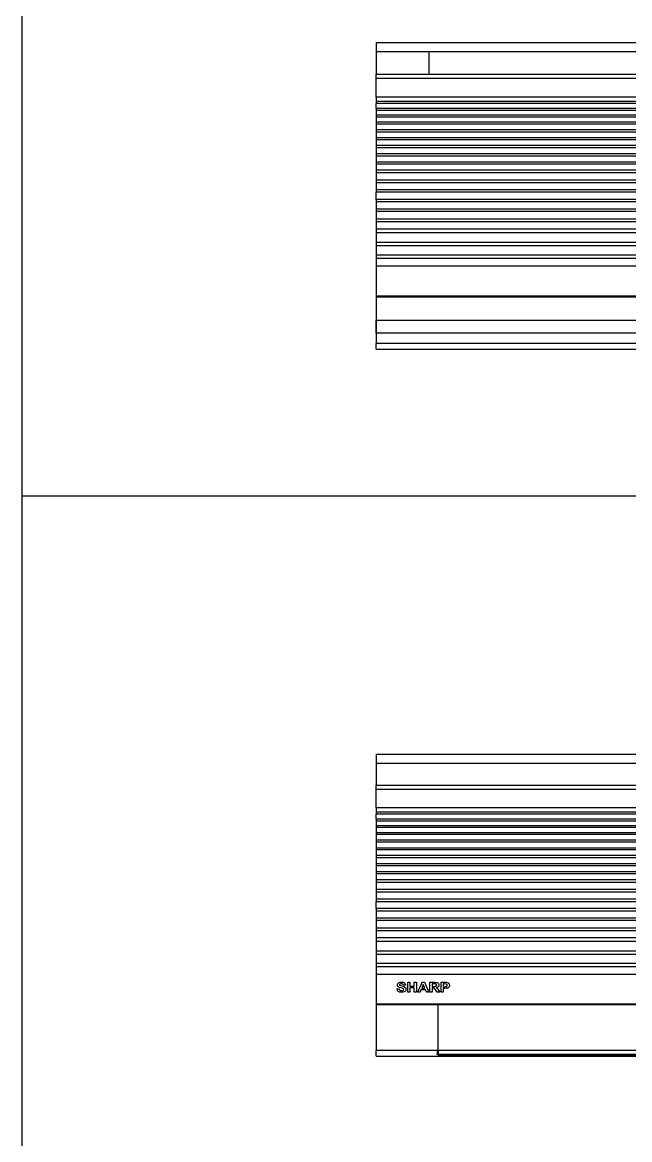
# Model space of a CAD drawing. Header units: inches. Extents: x -86493719 to 430035, y 21644 to 1519532.
# Drawn here: x 76378 to 77225, y 30356 to 31912 of the extents above; entities that cross this region are included whole.
import ezdxf

# ---------------------------------------------------------------- set-up
doc = ezdxf.new("R2010")
doc.units = ezdxf.units.IN
doc.header["$MEASUREMENT"] = 0
doc.layers.add('Edges', color=7, linetype='Continuous')

# ---------------------------------------------------------------- blocks, each defined once
blk = doc.blocks.new('1.0HP AIR CONDITION')
for p, q in [((-1371.2, 610.6), (-1371.2, 564.6)), ((-1478.9, 33.2), (-1478.9, 59.6)), ((-1478.9, 59.6), (409, 59.6)), ((409, 33.2), (-1478.9, 33.2))]:
    blk.add_line(p, q)
at = {"layer": 'Edges'}
for p, q in [((-1478.9, 629.3), (409, 629.3)), ((-1478.9, 629.3), (-1478.9, 610.6)), ((-1478.9, 610.6), (409, 610.6)), ((-1478.9, 610.6), (-1478.9, 564.6)), ((-1478.9, 564.6), (409, 564.6)), ((-1478.9, 555.3), (-1478.9, 564.6)), ((409, 555.3), (-1478.9, 555.3)), ((-1478.9, 517.3), (-1478.9, 555.3)), ((-1478.9, 517.3), (-1478.9, 508.2)), ((409, 517.3), (-1478.9, 517.3)), ((409, 508.2), (-1478.9, 508.2)), ((-1478.9, 508.2), (-1478.9, 504.5)), ((409, 504.5), (-1478.9, 504.5)), ((-1478.9, 493.7), (-1478.9, 504.5)), ((409, 493.7), (-1478.9, 493.7)), ((-1478.9, 493.7), (-1478.9, 489.8)), ((409, 489.8), (-1478.9, 489.8)), ((-1478.9, 489.8), (-1478.9, 480)), ((-1478.9, 480), (-1478.9, 476.4)), ((409, 480), (-1478.9, 480)), ((409, 476.4), (-1478.9, 476.4)), ((-1478.9, 476.4), (-1478.9, 465.7)), ((409, 465.7), (-1478.9, 465.7)), ((-1478.9, 465.7), (-1478.9, 461.7)), ((409, 461.7), (-1478.9, 461.7)), ((-1478.9, 461.7), (-1478.9, 450.1)), ((409, 450.1), (-1478.9, 450.1)), ((-1478.9, 450.1), (-1478.9, 445.7)), ((-1478.9, 445.7), (-1478.9, 433.8)), ((409, 445.7), (-1478.9, 445.7)), ((409, 433.8), (-1478.9, 433.8)), ((-1478.9, 433.8), (-1478.9, 429.7)), ((409, 429.7), (-1478.9, 429.7)), ((-1478.9, 429.7), (-1478.9, 417.9)), ((409, 417.9), (-1478.9, 417.9)), ((-1478.9, 417.9), (-1478.9, 413.2)), ((409, 413.2), (-1478.9, 413.2)), ((-1478.9, 413.2), (-1478.9, 400.9)), ((409, 400.9), (-1478.9, 400.9)), ((-1478.9, 400.9), (-1478.9, 396.5)), ((409, 396.5), (-1478.9, 396.5)), ((-1478.9, 396.5), (-1478.9, 384.1)), ((409, 384.1), (-1478.9, 384.1)), ((-1478.9, 384.1), (-1478.9, 379.7)), ((409, 379.7), (-1478.9, 379.7)), ((-1478.9, 379.7), (-1478.9, 367.2)), ((409, 367.2), (-1478.9, 367.2)), ((-1478.9, 367.2), (-1478.9, 362.2)), ((409, 362.2), (-1478.9, 362.2)), ((-1478.9, 362.2), (-1478.9, 347.1)), ((409, 347.1), (-1478.9, 347.1)), ((-1478.9, 347.1), (-1478.9, 341.8)), ((-1478.9, 341.8), (-1478.9, 327.2)), ((409, 341.8), (-1478.9, 341.8)), ((409, 327.2), (-1478.9, 327.2)), ((-1478.9, 327.2), (-1478.9, 322)), ((409, 322), (-1478.9, 322)), ((-1478.9, 307.5), (-1478.9, 322)), ((409, 307.5), (-1478.9, 307.5)), ((-1478.9, 307.5), (-1478.9, 302.4)), ((-1478.9, 302.4), (-1478.9, 287.3)), ((409, 302.4), (-1478.9, 302.4)), ((409, 287.3), (-1478.9, 287.3)), ((-1478.9, 287.3), (-1478.9, 282.6)), ((-1478.9, 282.6), (-1478.9, 266.9)), ((409, 282.6), (-1478.9, 282.6)), ((409, 266.9), (-1478.9, 266.9)), ((-1478.9, 266.9), (-1478.9, 261.5)), ((409, 261.5), (-1478.9, 261.5)), ((-1478.9, 261.5), (-1478.9, 246.4)), ((409, 246.4), (-1478.9, 246.4)), ((-1478.9, 246.4), (-1478.9, 239.2)), ((409, 239.2), (-1478.9, 239.2)), ((-1478.9, 239.2), (-1478.9, 219.2)), ((409, 219.2), (-1478.9, 219.2)), ((-1478.9, 219.2), (-1478.9, 212.2)), ((409, 212.2), (-1478.9, 212.2)), ((-1478.9, 212.2), (-1478.9, 193.1)), ((-1478.9, 193.1), (-1478.9, 186.1)), ((409, 193.1), (-1478.9, 193.1)), ((409, 186.1), (-1478.9, 186.1)), ((-1478.9, 186.1), (-1478.9, 170.5)), ((409, 170.5), (-1478.9, 170.5)), ((-1478.9, 170.5), (-1478.9, 108.8)), ((409, 108.8), (-1478.9, 108.8)), ((-1478.9, 108.8), (-1478.9, 107.1)), ((409, 107.1), (-1478.9, 107.1)), ((-1478.9, 107.1), (-1478.9, 12.2)), ((-1351.8, 12.2), (-1478.9, 12.2)), ((-1478.9, 0), (-1478.9, 12.2)), ((-1478.9, 0), (409, 0)), ((-1350.3, 12.2), (-1351.8, 12.2)), ((269.6, 12.2), (-1350.3, 12.2))]:
    blk.add_line(p, q, dxfattribs=at)
blk = doc.blocks.new('air con')
at = {"layer": 'Edges'}
for p, q in [((71.402, 41.898), (152.402, 41.898)), ((71.402, 41.898), (71.402, 41.095)), ((71.402, 41.095), (152.402, 41.095)), ((71.402, 41.095), (71.402, 39.122)), ((71.402, 39.122), (152.402, 39.122)), ((71.402, 38.724), (71.402, 39.122)), ((152.402, 38.724), (71.402, 38.724)), ((71.402, 37.092), (71.402, 38.724)), ((71.402, 37.092), (71.402, 36.701)), ((152.402, 37.092), (71.402, 37.092)), ((152.402, 36.701), (71.402, 36.701)), ((71.402, 36.701), (71.402, 36.542)), ((152.402, 36.542), (71.402, 36.542)), ((71.402, 36.078), (71.402, 36.542)), ((152.402, 36.078), (71.402, 36.078)), ((71.402, 36.078), (71.402, 35.914)), ((152.402, 35.914), (71.402, 35.914)), ((71.402, 35.914), (71.402, 35.493)), ((71.402, 35.493), (71.402, 35.34)), ((152.402, 35.493), (71.402, 35.493)), ((152.402, 35.34), (71.402, 35.34)), ((71.402, 35.34), (71.402, 34.877)), ((152.402, 34.877), (71.402, 34.877)), ((71.402, 34.877), (71.402, 34.709)), ((152.402, 34.709), (71.402, 34.709)), ((71.402, 34.709), (71.402, 34.207)), ((152.402, 34.207), (71.402, 34.207)), ((71.402, 34.207), (71.402, 34.022)), ((71.402, 34.022), (71.402, 33.51)), ((152.402, 34.022), (71.402, 34.022)), ((152.402, 33.51), (71.402, 33.51)), ((71.402, 33.51), (71.402, 33.335)), ((152.402, 33.335), (71.402, 33.335)), ((71.402, 33.335), (71.402, 32.826)), ((152.402, 32.826), (71.402, 32.826)), ((71.402, 32.826), (71.402, 32.625)), ((152.402, 32.625), (71.402, 32.625)), ((71.402, 32.625), (71.402, 32.098)), ((152.402, 32.098), (71.402, 32.098)), ((71.402, 32.098), (71.402, 31.911)), ((152.402, 31.911), (71.402, 31.911)), ((71.402, 31.911), (71.402, 31.378)), ((152.402, 31.378), (71.402, 31.378)), ((71.402, 31.378), (71.402, 31.189)), ((152.402, 31.189), (71.402, 31.189)), ((71.402, 31.189), (71.402, 30.654)), ((152.402, 30.654), (71.402, 30.654)), ((71.402, 30.654), (71.402, 30.439)), ((152.402, 30.439), (71.402, 30.439)), ((71.402, 30.439), (71.402, 29.791)), ((152.402, 29.791), (71.402, 29.791)), ((71.402, 29.791), (71.402, 29.562)), ((71.402, 29.562), (71.402, 28.935)), ((152.402, 29.562), (71.402, 29.562)), ((152.402, 28.935), (71.402, 28.935)), ((71.402, 28.935), (71.402, 28.714)), ((152.402, 28.714), (71.402, 28.714)), ((71.402, 28.092), (71.402, 28.714)), ((152.402, 28.092), (71.402, 28.092)), ((71.402, 28.092), (71.402, 27.871)), ((71.402, 27.871), (71.402, 27.226)), ((152.402, 27.871), (71.402, 27.871)), ((152.402, 27.226), (71.402, 27.226)), ((71.402, 27.226), (71.402, 27.024)), ((71.402, 27.024), (71.402, 26.349)), ((152.402, 27.024), (71.402, 27.024)), ((152.402, 26.349), (71.402, 26.349)), ((71.402, 26.349), (71.402, 26.117)), ((152.402, 26.117), (71.402, 26.117)), ((71.402, 26.117), (71.402, 25.469)), ((152.402, 25.469), (71.402, 25.469)), ((71.402, 25.469), (71.402, 25.162)), ((152.402, 25.162), (71.402, 25.162)), ((71.402, 25.162), (71.402, 24.304)), ((152.402, 24.304), (71.402, 24.304)), ((71.402, 24.304), (71.402, 24.002)), ((152.402, 24.002), (71.402, 24.002)), ((71.402, 24.002), (71.402, 23.184)), ((71.402, 23.184), (71.402, 22.883)), ((152.402, 23.184), (71.402, 23.184)), ((152.402, 22.883), (71.402, 22.883)), ((71.402, 22.883), (71.402, 22.213)), ((152.402, 22.213), (71.402, 22.213)), ((71.402, 22.213), (71.402, 19.568)), ((73.283, 21.282), (73.294, 21.346)), ((73.289, 21.232), (73.283, 21.282)), ((73.306, 21.186), (73.289, 21.232)), ((73.294, 21.346), (73.326, 21.406)), ((73.334, 21.144), (73.306, 21.186)), ((73.326, 21.406), (73.378, 21.457)), ((73.374, 21.106), (73.334, 21.144)), ((73.412, 21.082), (73.374, 21.106)), ((73.378, 21.457), (73.448, 21.494)), ((73.462, 21.059), (73.412, 21.082)), ((73.448, 21.494), (73.537, 21.517)), ((73.598, 21.02), (73.462, 21.059)), ((73.481, 21.324), (73.473, 21.293)), ((73.473, 21.293), (73.48, 21.265)), ((73.48, 21.265), (73.502, 21.241)), ((73.504, 21.347), (73.481, 21.324)), ((73.502, 21.241), (73.567, 21.212)), ((73.563, 21.371), (73.504, 21.347)), ((73.537, 21.517), (73.642, 21.525)), ((73.64, 21.379), (73.563, 21.371)), ((73.567, 21.212), (73.685, 21.182)), ((73.757, 20.982), (73.598, 21.02)), ((73.713, 21.372), (73.64, 21.379)), ((73.642, 21.525), (73.729, 21.52)), ((73.685, 21.182), (73.811, 21.152)), ((73.766, 21.35), (73.713, 21.372)), ((73.729, 21.52), (73.804, 21.507)), ((73.8, 20.965), (73.757, 20.982)), ((73.8, 21.311), (73.766, 21.35)), ((73.82, 21.253), (73.8, 21.311)), ((73.804, 21.507), (73.868, 21.484)), ((73.811, 21.152), (73.899, 21.12)), ((74.019, 21.261), (73.82, 21.253)), ((73.868, 21.484), (73.921, 21.453)), ((73.899, 21.12), (73.961, 21.081)), ((73.921, 21.453), (73.962, 21.414)), ((73.961, 21.081), (74.008, 21.031)), ((73.962, 21.414), (73.992, 21.369)), ((73.992, 21.369), (74.011, 21.318)), ((74.008, 21.031), (74.037, 20.968)), ((74.011, 21.318), (74.019, 21.261)), ((74.037, 20.968), (74.047, 20.892)), ((74.215, 20.639), (74.215, 21.51)), ((74.215, 21.51), (74.413, 21.51)), ((74.413, 21.51), (74.413, 21.167)), ((74.413, 21.167), (74.802, 21.167)), ((74.802, 21.02), (74.413, 21.02)), ((74.413, 21.02), (74.413, 20.639)), ((74.802, 21.167), (74.802, 21.51)), ((74.802, 21.51), (75.001, 21.51)), ((74.802, 20.639), (74.802, 21.02)), ((75.001, 21.51), (75.001, 20.639)), ((75.106, 20.639), (75.489, 21.51)), ((75.592, 21.306), (75.459, 20.983)), ((75.459, 20.983), (75.727, 20.983)), ((75.489, 21.51), (75.699, 21.51)), ((75.727, 20.983), (75.592, 21.306)), ((75.699, 21.51), (76.093, 20.639)), ((76.199, 20.639), (76.199, 21.51)), ((76.199, 21.51), (76.616, 21.51)), ((76.552, 21.362), (76.397, 21.362)), ((76.397, 21.362), (76.397, 21.141)), ((76.397, 21.141), (76.544, 21.141)), ((76.437, 21.002), (76.397, 21.002)), ((76.397, 21.002), (76.397, 20.639)), ((76.496, 21), (76.437, 21.002)), ((76.537, 20.993), (76.496, 21)), ((76.568, 20.979), (76.537, 20.993)), ((76.544, 21.141), (76.66, 21.144)), ((76.697, 21.359), (76.552, 21.362)), ((76.597, 20.956), (76.568, 20.979)), ((76.616, 21.51), (76.752, 21.504)), ((76.66, 21.144), (76.722, 21.152)), ((76.74, 21.347), (76.697, 21.359)), ((76.722, 21.152), (76.754, 21.167)), ((76.772, 21.325), (76.74, 21.347)), ((76.804, 21.034), (76.743, 21.023)), ((76.743, 21.023), (76.802, 20.988)), ((76.752, 21.504), (76.845, 21.486)), ((76.754, 21.167), (76.778, 21.189)), ((76.791, 21.294), (76.772, 21.325)), ((76.778, 21.189), (76.793, 21.218)), ((76.798, 21.254), (76.791, 21.294)), ((76.793, 21.218), (76.798, 21.254)), ((76.802, 20.988), (76.849, 20.95)), ((76.856, 21.052), (76.804, 21.034)), ((76.845, 21.486), (76.91, 21.454)), ((76.901, 21.075), (76.856, 21.052)), ((76.938, 21.104), (76.901, 21.075)), ((76.91, 21.454), (76.96, 21.403)), ((76.966, 21.138), (76.938, 21.104)), ((76.96, 21.403), (76.992, 21.338)), ((76.986, 21.176), (76.966, 21.138)), ((76.999, 21.219), (76.986, 21.176)), ((76.992, 21.338), (77.003, 21.266)), ((77.003, 21.266), (76.999, 21.219)), ((77.19, 20.639), (77.19, 21.51)), ((77.19, 21.51), (77.508, 21.51)), ((77.388, 21.362), (77.388, 21.115)), ((77.484, 21.362), (77.388, 21.362)), ((77.388, 21.115), (77.497, 21.115)), ((77.518, 20.967), (77.388, 20.967)), ((77.388, 20.967), (77.388, 20.639)), ((77.627, 21.356), (77.484, 21.362)), ((77.497, 21.115), (77.595, 21.119)), ((77.508, 21.51), (77.658, 21.506)), ((77.637, 20.97), (77.518, 20.967)), ((77.595, 21.119), (77.654, 21.129)), ((77.671, 21.343), (77.627, 21.356)), ((77.724, 20.98), (77.637, 20.97)), ((77.654, 21.129), (77.689, 21.146)), ((77.658, 21.506), (77.744, 21.497)), ((77.707, 21.318), (77.671, 21.343)), ((77.689, 21.146), (77.716, 21.172)), ((77.731, 21.283), (77.707, 21.318)), ((77.716, 21.172), (77.733, 21.203)), ((77.776, 20.995), (77.724, 20.98)), ((77.738, 21.239), (77.731, 21.283)), ((77.733, 21.203), (77.738, 21.239)), ((77.744, 21.497), (77.822, 21.465)), ((77.827, 21.021), (77.776, 20.995)), ((77.822, 21.465), (77.886, 21.411)), ((77.873, 21.058), (77.827, 21.021)), ((77.91, 21.107), (77.873, 21.058)), ((77.886, 21.411), (77.911, 21.376)), ((77.935, 21.168), (77.91, 21.107)), ((77.911, 21.376), (77.929, 21.336)), ((77.929, 21.336), (77.939, 21.291)), ((77.943, 21.242), (77.935, 21.168)), ((77.939, 21.291), (77.943, 21.242)), ((73.247, 20.922), (73.441, 20.939)), ((73.262, 20.853), (73.247, 20.922)), ((73.287, 20.793), (73.262, 20.853)), ((73.322, 20.742), (73.287, 20.793)), ((73.367, 20.7), (73.322, 20.742)), ((73.422, 20.666), (73.367, 20.7)), ((73.488, 20.642), (73.422, 20.666)), ((73.441, 20.939), (73.467, 20.864)), ((73.467, 20.864), (73.511, 20.812)), ((73.565, 20.628), (73.488, 20.642)), ((73.511, 20.812), (73.574, 20.782)), ((73.653, 20.623), (73.565, 20.628)), ((73.574, 20.782), (73.655, 20.772)), ((73.771, 20.631), (73.653, 20.623)), ((73.655, 20.772), (73.739, 20.781)), ((73.739, 20.781), (73.8, 20.808)), ((73.867, 20.655), (73.771, 20.631)), ((73.828, 20.944), (73.8, 20.965)), ((73.8, 20.808), (73.836, 20.847)), ((73.843, 20.92), (73.828, 20.944)), ((73.836, 20.847), (73.848, 20.892)), ((73.848, 20.892), (73.843, 20.92)), ((73.943, 20.695), (73.867, 20.655)), ((74, 20.752), (73.943, 20.695)), ((74.035, 20.82), (74, 20.752)), ((74.047, 20.892), (74.035, 20.82)), ((74.413, 20.639), (74.215, 20.639)), ((75.001, 20.639), (74.802, 20.639)), ((75.317, 20.639), (75.106, 20.639)), ((75.398, 20.837), (75.317, 20.639)), ((75.791, 20.837), (75.398, 20.837)), ((75.877, 20.639), (75.791, 20.837)), ((76.093, 20.639), (75.877, 20.639)), ((76.397, 20.639), (76.199, 20.639)), ((76.702, 20.828), (76.597, 20.956)), ((76.845, 20.639), (76.702, 20.828)), ((77.082, 20.639), (76.845, 20.639)), ((76.849, 20.95), (76.899, 20.895)), ((76.899, 20.895), (76.962, 20.809)), ((76.962, 20.809), (77.082, 20.639)), ((77.388, 20.639), (77.19, 20.639)), ((152.402, 19.568), (71.402, 19.568)), ((71.402, 19.568), (71.402, 19.493)), ((152.402, 19.493), (71.402, 19.493)), ((71.402, 19.493), (71.402, 15.42)), ((76.921, 15.42), (76.921, 19.493)), ((76.921, 18.47), (76.921, 18.812)), ((76.921, 18.133), (76.921, 18.47)), ((76.921, 17.803), (76.921, 18.133)), ((76.921, 17.48), (76.921, 17.803)), ((76.921, 17.163), (76.921, 17.48)), ((76.921, 16.853), (76.921, 17.163)), ((76.921, 16.551), (76.921, 16.853)), ((76.921, 16.256), (76.921, 16.551)), ((76.921, 15.969), (76.921, 16.256)), ((76.855, 15.42), (71.402, 15.42)), ((71.402, 14.898), (71.402, 15.42)), ((76.921, 15.42), (76.855, 15.42)), ((76.855, 15.42), (76.855, 15.142)), ((76.921, 15.142), (76.855, 15.142)), ((76.855, 15.051), (76.855, 15.142)), ((76.921, 15.051), (76.855, 15.051)), ((76.921, 15.69), (76.921, 15.969)), ((76.921, 15.42), (76.921, 15.69)), ((76.921, 15.42), (76.921, 15.142)), ((146.421, 15.42), (76.921, 15.42)), ((76.921, 15.142), (76.921, 15.051)), ((146.421, 15.051), (76.921, 15.051)), ((76.921, 15.051), (76.921, 15.012)), ((146.421, 15.012), (76.921, 15.012)), ((71.402, 14.898), (152.402, 14.898))]:
    blk.add_line(p, q, dxfattribs=at)
blk = doc.blocks.new('1.5HP AIR CONDITION')
at = {"xscale": 22.95287572191861, "yscale": 22.95287572191861, "zscale": 22.95287572191861}
blk.add_blockref('air con', (-3117.8, -341.9), dxfattribs=at)

msp = doc.modelspace()

# ---------------------------------------------------------------- linework, layer by layer
at = {"color": 1}
msp.add_line((76377.8, 31252.7), (94776.9, 31252.7), dxfattribs=at)
msp.add_lwpolyline([(76377.8, 33101.1), (94776.9, 33159.5), (94776.9, 28392.5), (76377.8, 28334.2)], close=True, dxfattribs=at)

# ---------------------------------------------------------------- block references
at = {"xscale": 0.6790501703158356, "yscale": 0.6790501703158356, "zscale": 0.6790501703158356}
for name, p in [('1.0HP AIR CONDITION', (77875.6, 31456.9)), ('1.5HP AIR CONDITION', (77875.6, 30472.2))]:
    msp.add_blockref(name, p, dxfattribs=at)

doc.saveas('drawing.dxf')
